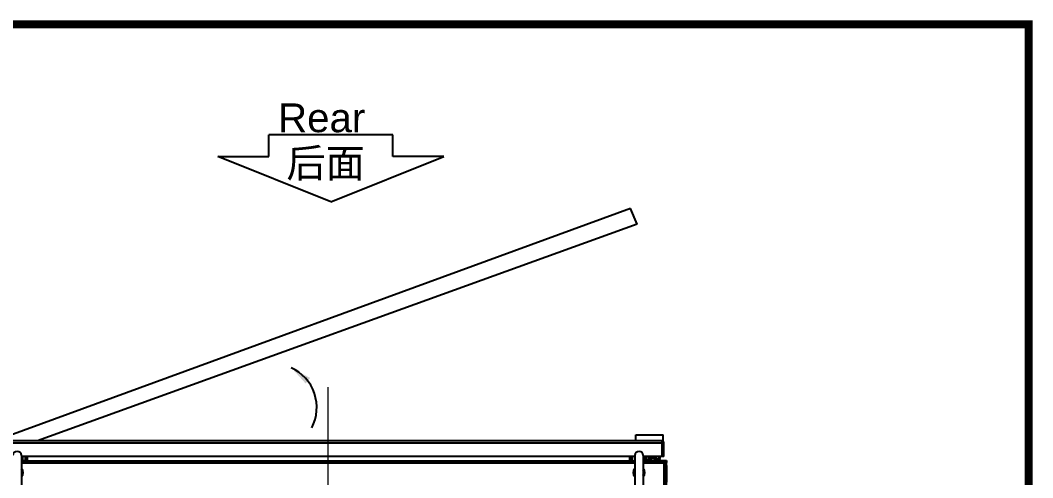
# Model space of a CAD drawing. Extents: x 81437 to 204847, y -54769 to -29444.
# Drawn here: x 84412 to 85608, y -38767 to -38227 of the extents above; entities that cross this region are included whole.
import ezdxf
from ezdxf.enums import TextEntityAlignment as Align
from ezdxf.lldxf.tags import DXFTag

# ---------------------------------------------------------------- set-up
doc = ezdxf.new("R2010")
doc.units = 0
doc.header["$LTSCALE"] = 100
doc.header["$MEASUREMENT"] = 0
for name, color, linetype in [('PANEL', 7, 'Continuous'), ('PARTS', 6, 'Continuous'), ('t', 1, 'Continuous')]:
    doc.layers.add(name, color=color, linetype=linetype)
doc.styles.add('HZ', font='arial.ttf', dxfattribs={"width": 0.7})
doc.styles.get("Standard").update_dxf_attribs({"font": ''})
doc.styles.add('微软雅黑', font='')
doc.styles.get('Standard').set_extended_font_data('SimSun')
doc.styles.get('微软雅黑').set_extended_font_data('Microsoft YaHei')
tags = doc.linetypes.add('CENTER', pattern=[2, 1.25, -0.25, 0.25, -0.25]).pattern_tags.tags
tags[10:11] = [DXFTag(74, 4), DXFTag(75, 0), DXFTag(340, '0'), DXFTag(46, 1.0), DXFTag(50, 0.0), DXFTag(44, 0.0), DXFTag(45, 0.0)]
tags[8:9] = [DXFTag(74, 4), DXFTag(75, 0), DXFTag(340, '0'), DXFTag(46, 1.0), DXFTag(50, 0.0), DXFTag(44, 0.0), DXFTag(45, 0.0)]
tags[6:7] = [DXFTag(74, 4), DXFTag(75, 0), DXFTag(340, '0'), DXFTag(46, 1.0), DXFTag(50, 0.0), DXFTag(44, 0.0), DXFTag(45, 0.0)]
tags[4:5] = [DXFTag(74, 4), DXFTag(75, 0), DXFTag(340, '0'), DXFTag(46, 1.0), DXFTag(50, 0.0), DXFTag(44, 0.0), DXFTag(45, 0.0)]
tags = doc.linetypes.add('HIDDEN', pattern=[0.375, 0.25, -0.125]).pattern_tags.tags
tags[6:7] = [DXFTag(74, 4), DXFTag(75, 0), DXFTag(340, '0'), DXFTag(46, 1.0), DXFTag(50, 0.0), DXFTag(44, 0.0), DXFTag(45, 0.0)]
tags[4:5] = [DXFTag(74, 4), DXFTag(75, 0), DXFTag(340, '0'), DXFTag(46, 1.0), DXFTag(50, 0.0), DXFTag(44, 0.0), DXFTag(45, 0.0)]

# ---------------------------------------------------------------- blocks, each defined once
blk = doc.blocks.new('图框')
at = {"layer": 't', "color": 7, "const_width": 9.62}
blk.add_lwpolyline([(4109.5, -3210.4), (4109.5, -58.9), (-6.2, -58.9), (-6.2, -3210.4)], close=True, dxfattribs=at)
at = {"color": 7, "style": '微软雅黑', "width": 0.8, "flags": 8}
for tag, p, height in [('PROJECT_NAME', (3324.7, -2969.2), 25), ('PROJECTNAME:', (3119.3, -2971.7), 24)]:
    blk.add_attdef(tag, p, '', height=height, dxfattribs=at)
at = {"color": 7, "style": '微软雅黑', "flags": 8}
for tag, p, height in [('DWG.NAME:', (1375.5, -2969.2), 25), ('DWG.NO.:', (3122, -3089.3), 24), ('图纸编号', (3309.2, -3111.3), 24), ('FILENO.:', (3122.5, -3165), 24), ('文档号', (3311.6, -3183), 24)]:
    blk.add_attdef(tag, p, '', height=height, dxfattribs=at)
for tag, p in [('图纸名称:', (1371.6, -3024.8)), ('项目名称', (3272.9, -3045.6))]:
    blk.add_attdef(tag, text='', height=25, dxfattribs=at).set_placement(p, align=Align.BOTTOM_LEFT)
for tag, height, width, p in [('RENLIU', 24, 0.7, (692, -3009.2)), ('SHUFENWANG', 24, 0.7, (879.6, -3009.2)), ('FANGHOU', 24, 0.7, (1063.6, -3009.2)), ('DANDANLI', 24, 0.7, (1243.9, -3009.2)), ('#10STATIONONTROLCABINETCOVER', 30, 0.6, (1771.7, -3076)), ('HANGZHOUHOLLYSYSAUTOMATIONCO.,LTD.', 24, 0.7, (2763.9, -3104.6))]:
    blk.add_attdef(tag, text='', height=height, dxfattribs=dict(at, width=width)).set_placement(p, align=Align.MIDDLE)
at = {"color": 7, "flags": 8}
blk.add_attdef('A', text='', height=23, dxfattribs=at).set_placement((53.7, -3033.7), align=Align.MIDDLE)
at = {"color": 7, "style": '微软雅黑', "flags": 8}
for tag, height, p in [('设计时间', 23, (207.7, -3033.7)), ('刘仁', 23, (692, -3061.1)), ('王姝芬', 23, (879.6, -3061.1)), ('侯方', 23, (1063.6, -3061.1)), ('李丹丹', 23, (1243.9, -3061.1)), ('PAGEXOFX', 24, (3947.6, -3097.9)), ('REV.', 24, (53.2, -3121.9)), ('DATE', 24, (202.7, -3121.9)), ('DESCRIPTION', 24, (445.6, -3121.9)), ('PREPARED', 24, (692, -3121.9)), ('CHECKED', 24, (879.6, -3121.9)), ('SIGNED', 24, (1063.6, -3121.9)), ('APPROVED', 24, (1243.9, -3121.9)), ('图纸名称', 30, (1771.7, -3153.6)), ('第几页共几页', 24, (3947.6, -3172.9))]:
    blk.add_attdef(tag, text='', height=height, dxfattribs=at).set_placement(p, align=Align.MIDDLE)

msp = doc.modelspace()

# ---------------------------------------------------------------- linework, layer by layer
at = {"color": 1, "linetype": 'CENTER', "lineweight": 20}
msp.add_line((84775.6, -39604.1), (84775.6, -38660.2), dxfattribs=at)
at = {"color": 7, "linetype": 'Continuous'}
for p, q in [((85170.1, -38723.8), (84382.7, -38723.8)), ((85139.4, -38716.8), (85171.4, -38716.8)), ((85139.4, -38723.8), (85139.4, -38716.8)), ((85170.1, -38723.8), (85170.1, -38742.3)), ((85171.4, -38723.8), (85171.4, -38716.8)), ((84382.7, -38726.1), (85170.1, -38726.1)), ((85172.4, -38726.1), (85170.4, -38726.1)), ((85170.4, -38742.3), (85170.4, -38726.1)), ((85172.4, -38742.3), (85172.4, -38726.1)), ((84413.1, -38741.2), (84413.1, -38781.2)), ((85138.1, -38742.3), (84413.1, -38742.3)), ((85138.1, -38747.7), (84413.1, -38747.7)), ((84414.4, -38742.3), (84414.4, -38747.7)), ((84414.4, -38747.1), (84417.5, -38747.1)), ((84417.5, -38742.3), (84417.5, -38747.7)), ((84418.7, -38747.7), (84418.7, -38742.3)), ((84419.9, -38742.3), (84419.9, -38747.7)), ((85131.9, -38742.3), (85131.9, -38747.7)), ((85133.1, -38747.7), (85133.1, -38742.3)), ((85134.3, -38742.3), (85134.3, -38747.7)), ((85134.3, -38747.1), (85135.4, -38747.1)), ((85135.4, -38747.7), (85135.4, -38742.3)), ((85138.1, -38741.2), (85138.1, -38781.2)), ((85148.1, -38741.2), (85148.1, -38781.2)), ((85170.1, -38742.3), (85148.1, -38742.3)), ((85149.9, -38743.3), (85148.1, -38743.3)), ((85148.1, -38745.1), (85148.9, -38745.1)), ((85149.9, -38745.1), (85148.1, -38745.1)), ((85148.1, -38746.3), (85148.9, -38746.3)), ((85175.1, -38747.7), (85148.1, -38747.7)), ((85148.9, -38746.3), (85148.9, -38745.1)), ((85149.9, -38742.3), (85149.9, -38747.3)), ((85149.9, -38745.3), (85151.9, -38745.3)), ((85156.9, -38747.3), (85149.9, -38747.3)), ((85151.9, -38742.3), (85151.9, -38747.3)), ((85152, -38742.3), (85152, -38746.3)), ((85152, -38746.3), (85154.8, -38746.3)), ((85154.8, -38742.3), (85154.8, -38746.3)), ((85154.9, -38742.3), (85154.9, -38747.3)), ((85154.9, -38745.3), (85156.9, -38745.3)), ((85156.9, -38742.3), (85156.9, -38747.3)), ((85158.9, -38744.3), (85156.9, -38744.3)), ((85163.4, -38745.1), (85156.9, -38745.1)), ((85157.9, -38742.3), (85157.9, -38744.3)), ((85158.9, -38742.3), (85158.9, -38744.3)), ((85163.4, -38743.3), (85158.9, -38743.3)), ((85160.9, -38743.3), (85160.9, -38742.3)), ((85160.9, -38747.7), (85162.2, -38746.3)), ((85160.9, -38747.7), (85160.9, -38747.6)), ((85161.5, -38747.1), (85175.6, -38747.1)), ((85161.9, -38745.1), (85166.1, -38745.1)), ((85161.9, -38746.3), (85161.9, -38745.1)), ((85161.9, -38746.3), (85166.1, -38746.3)), ((85163.4, -38743.3), (85163.4, -38745.1)), ((85163.4, -38745.1), (85163.4, -38745.1)), ((85166.1, -38746.3), (85166.1, -38745.1)), ((85166.7, -38744.5), (85166.7, -38742.3)), ((85167.9, -38744.5), (85166.7, -38744.5)), ((85167.9, -38744.5), (85167.9, -38742.3)), ((85172.4, -38742.3), (85170.4, -38742.3)), ((85172.8, -39499.7), (85172.8, -38747.7)), ((85175.1, -39499.7), (85175.1, -38747.7)), ((85175.1, -38748.6), (85175.6, -38748.6)), ((85175.6, -38747.1), (85175.6, -38748.6)), ((85175.6, -38748.6), (85175.6, -38749.4)), ((85138.1, -38750), (84413.1, -38750)), ((85172.8, -38750), (85148.1, -38750)), ((85175.6, -38749.4), (85175.1, -38749.4)), ((85175.1, -38752.9), (85175.4, -38752.9)), ((85175.4, -38752.9), (85175.4, -38772.4)), ((85175.6, -38787.1), (85175.6, -38749.4))]:
    msp.add_line(p, q, dxfattribs=at)
for centre, radius, start, end in [((85170.1, -38726.1), 2.3, 0, 90), ((84408.1, -38741.2), 5, 0, 180), ((85143.1, -38741.2), 5, 0, 180), ((85170.1, -38726.1), 0.3, 0, 90), ((85166.1, -38744.5), 1.88, 270, 0), ((85166.1, -38744.5), 0.681, 270, 0), ((84408.7, -38761.2), 6, 317.1729, 42.8262), ((84408.1, -38761.2), 7, 316.1481, 43.8519), ((84408.7, -38761.2), 6, 317.4995, 42.5005), ((85143.1, -38761.2), 7, 136.1481, 223.8519), ((85143.1, -38761.2), 6, 146.445, 195), ((85143.1, -38761.2), 6, 146.983, 213.017), ((85143.1, -38761.2), 6, 326.4616, 33.5384), ((85143.1, -38761.2), 7, 316.1481, 43.8519), ((85143.1, -38761.2), 6, 326.983, 33.017), ((85174.2, -38753.6), 1.2, 0, 40.7374)]:
    msp.add_arc(centre, radius, start, end, dxfattribs=at)
at = {"layer": 'PANEL', "linetype": 'HIDDEN'}
for p, q in [((85133, -38449.2), (84381.7, -38723.8)), ((85140.8, -38467.7), (85133, -38449.2)), ((85140.8, -38467.7), (84432, -38723.8))]:
    msp.add_line(p, q, dxfattribs=at)
at = {"layer": 'PANEL'}
msp.add_arc((84710.7, -38684.4), 51.5, 332.1889, 65.7191, dxfattribs=at)
at = {"layer": 'PANEL', "color": 0, "linetype": 'ByBlock'}
msp.add_solid([(84754.2, -38649.4), (84749.1, -38656), (84732, -38637.2)], dxfattribs=at)
at = {"layer": 'PARTS', "color": 7}
for p, q in [((84852.2, -38362.1), (84705.5, -38362.1)), ((84705.5, -38387.9), (84705.5, -38362.1)), ((84852.2, -38387.9), (84852.2, -38362.1)), ((84778.8, -38441.3), (84645.2, -38387.9)), ((84645.2, -38387.9), (84705.5, -38387.9)), ((84778.8, -38441.3), (84912.5, -38387.9)), ((84912.5, -38387.9), (84852.2, -38387.9))]:
    msp.add_line(p, q, dxfattribs=at)

# ---------------------------------------------------------------- block references
at = {"color": 1}
msp.add_blockref('图框', (81494.1, -38172.7), dxfattribs=at)

# ---------------------------------------------------------------- texts
at = {"color": 7, "style": 'HZ'}
for s, p in [('Rear', (84716.5, -38359)), ('后面', (84726.3, -38412.4))]:
    msp.add_text(s, height=34, dxfattribs=at).set_placement(p)

doc.saveas('drawing.dxf')
